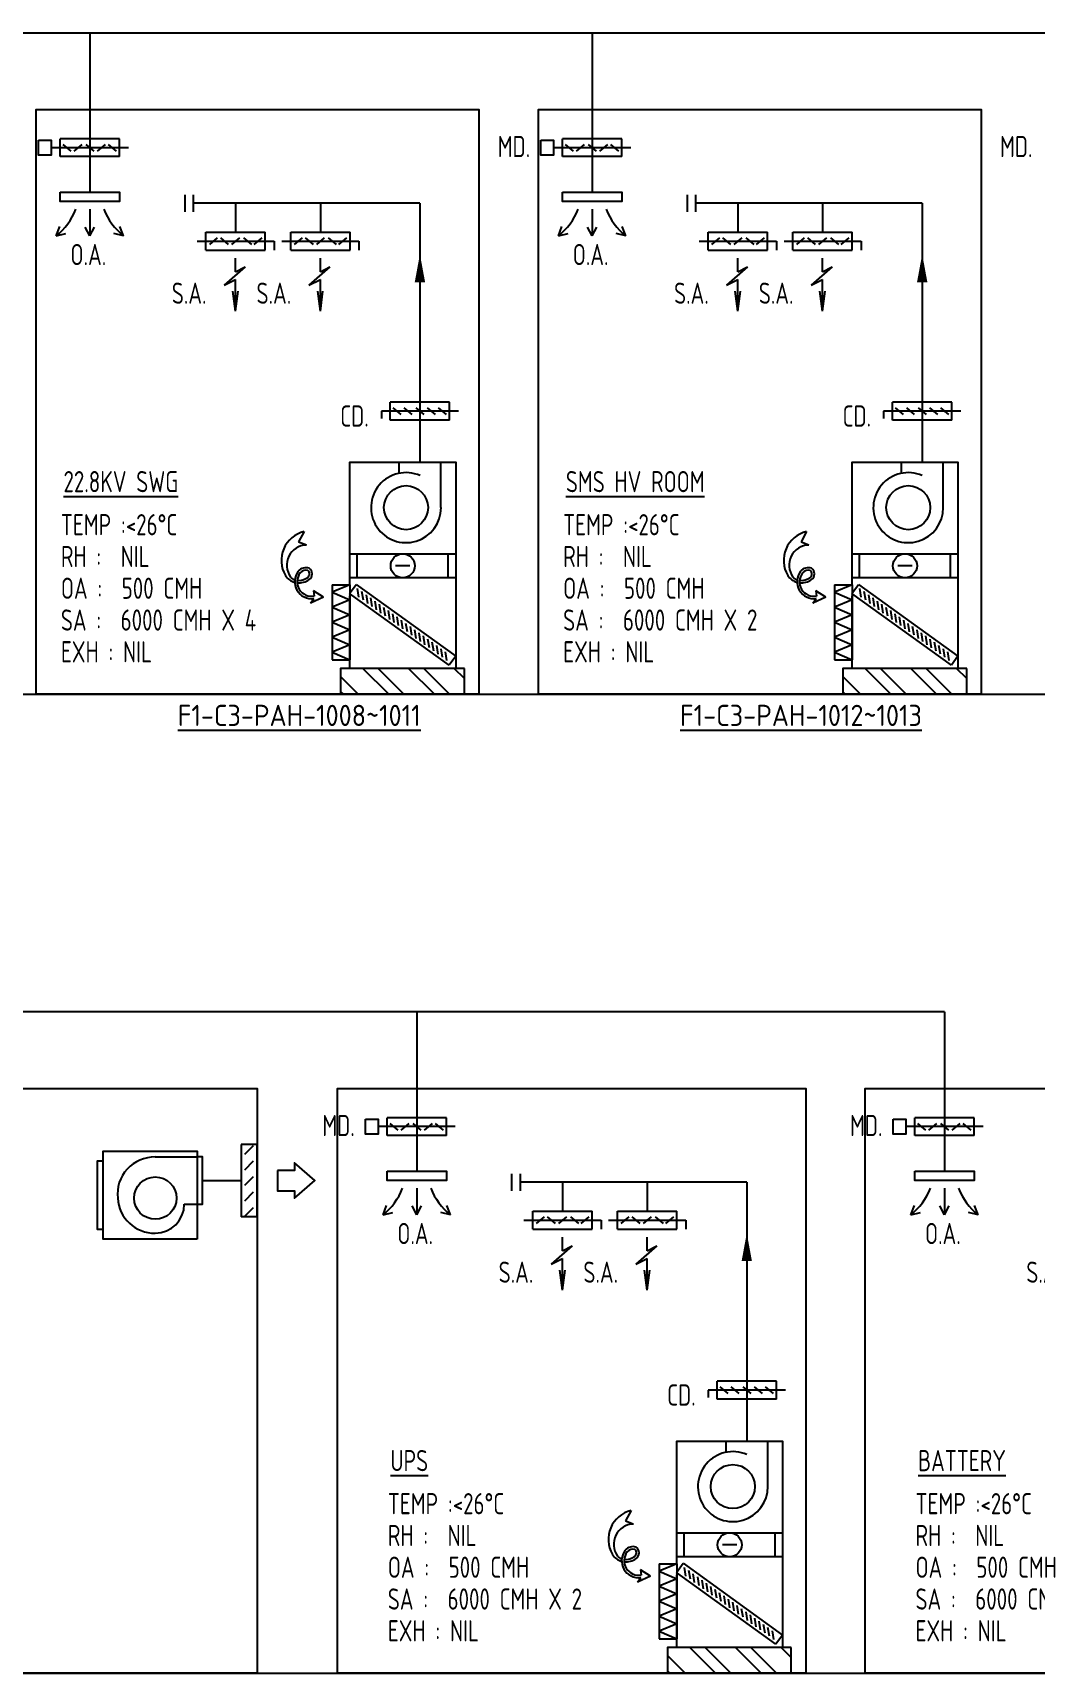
# Model space of a CAD drawing. Extents: x 41366 to 42076, y 84937 to 85507.
# Drawn here: x 41537.2 to 41655.5, y 85062 to 85255.5 of the extents above; entities that cross this region are included whole.
import ezdxf
from ezdxf.enums import TextEntityAlignment as Align

# ---------------------------------------------------------------- set-up
doc = ezdxf.new("R2010")
doc.units = 0
doc.header["$LTSCALE"] = 10
for name, color, linetype in [('ARROW', 91, 'Continuous'), ('G-ANNO-NPLT', 1, 'Continuous'), ('M-DETL-22', 22, 'Continuous'), ('M-DUCT', 6, 'Continuous'), ('M-DUCT-FLOW', 2, 'Continuous'), ('M-EQPM-FFU', 3, 'Continuous'), ('M-EXHS-DAPR', 2, 'Continuous'), ('M-EXHS-TEXT', 4, 'Continuous'), ('M-HVAC-EQPM', 22, 'Continuous'), ('M-HVAC-EQPM-TEXT', 4, 'Continuous'), ('M-HVAC-TEXT', 4, 'Continuous'), ('M-MA-DUCT', 150, 'Continuous'), ('SL', 1, 'Continuous')]:
    doc.layers.add(name, color=color, linetype=linetype)
doc.styles.add('AA-TXT', font='isocp.shx', dxfattribs={"width": 0.8, "bigfont": 'chineset.shx'})
doc.styles.add('STDTEXT', font='isocp.shx', dxfattribs={"bigfont": 'chineset.shx'})

# ---------------------------------------------------------------- blocks, each defined once
blk = doc.blocks.new('VDD')
at = {"layer": 'M-DETL-22'}
for p, q in [((-31.4, -9.4), (-44.9, -20.6)), ((-13.3, -20.6), (-26.8, -9.4)), ((-6.7, -20.6), (6.7, -9.4)), ((25.7, -20.6), (12.3, -9.4)), ((30.9, -20.6), (44.3, -9.4))]:
    blk.add_line(p, q, dxfattribs=at)
at = {"layer": 'M-DETL-22', "const_width": 1.8}
for points in [[(-39.1, -15, 1), (-37.3, -15, 1)], [(-20.9, -15, 1), (-19.1, -15, 1)], [(-0.9, -15, 1), (0.9, -15, 1)], [(18.1, -15, 1), (19.9, -15, 1)], [(36.7, -15, 1), (38.5, -15, 1)]]:
    blk.add_lwpolyline(points, format="xyb", close=True, dxfattribs=at)
at = {"layer": 'M-EXHS-DAPR'}
for p, q in [((-65, -15), (-65, 0)), ((50, 0), (-50, 0)), ((-50, 0), (-50, -30)), ((50, 0), (50, -30)), ((65, -15), (-65, -15)), ((50, -30), (-50, -30))]:
    blk.add_line(p, q, dxfattribs=at)
blk = doc.blocks.new('A$C736A3C6C')
at = {"layer": 'M-DUCT-FLOW'}
for p, q in [((0.52, 5.56), (0.92, 4.24)), ((0.92, 4.24), (1.82, 4.63)), ((7.59, 1.7), (6.25, 1.4)), ((6.25, 1.4), (6.74, 1.01)), ((7.04, 0.12), (6.92, 0.78)), ((7.59, 1.7), (7.04, 0.12))]:
    blk.add_line(p, q, dxfattribs=at)
for centre, radius, start, end in [((3.49, 3.72), 3.49, 148.2926, 255.3353), ((3.57, 2.99), 2.39, 136.7685, 260.7009), ((4.51, 1.86), 1.18, 115.8626, 185.408), ((4.51, 1.86), 0.873, 118.7221, 185.408), ((4.14, 2.12), 0.813, 349.909, 100.4542), ((2.91, 2.28), 1.75, 308.9353, 351.6708), ((4.14, 2.12), 0.506, 349.4581, 95.925), ((2.91, 2.28), 2.05, 309.7232, 351.5183), ((3.02, 2.46), 2.16, 258.9818, 296.2087), ((3.29, 1.52), 0.897, 263.2815, 301.704), ((5.33, 2.01), 2.01, 187.3911, 322.1263), ((5.34, 2.01), 1.72, 187.6123, 324.6917)]:
    blk.add_arc(centre, radius, start, end, dxfattribs=at)
blk = doc.blocks.new('A$C1683610B')
for p, q in [((0, 10.56), (0, 0)), ((-13.41, 0), (-11.99, 3.69)), ((-13.41, 0), (-9.56, 0.91)), ((0, 0), (-1.85, 3.5)), ((0, 0), (1.85, 3.5)), ((13.41, 0), (9.56, 0.91)), ((13.41, 0), (11.99, 3.69))]:
    blk.add_line(p, q)
for centre, start, end in [((-28.93, 19.67), 308.26715, 338.68378), ((28.93, 19.67), 201.31622, 231.73285)]:
    blk.add_arc(centre, 25.05, start, end)
blk = doc.blocks.new('MOI')
blk.add_lwpolyline([(44.2, 12), (44.2, -12), (24.2, -12), (24.2, -20.8), (0, 0), (24.2, 20.8), (24.2, 12)], close=True)

msp = doc.modelspace()

# ---------------------------------------------------------------- hatches: boundary and pattern name
at = {"layer": 'M-DUCT-FLOW'}
h = msp.add_hatch(dxfattribs=at)
h.set_pattern_fill('ANSI32', color=256, scale=0.4, style=0)
h.set_pattern_definition([(135, (41657.4937, 84907.006), (2.694077, 2.694077), []), (135, (41655.6977, 84907.006), (2.694077, 2.694077), [])])
h.paths.add_polyline_path([(41588.12, 85180.54), (41573.51, 85180.54), (41573.51, 85177.5), (41588.12, 85177.5)])
h = msp.add_hatch(dxfattribs=at)
h.set_pattern_fill('ANSI32', color=256, scale=0.4, style=0)
h.set_pattern_definition([(135, (41716.7665, 84907.006), (2.694077, 2.694077), []), (135, (41714.9705, 84907.006), (2.694077, 2.694077), [])])
h.paths.add_polyline_path([(41647.39, 85180.54), (41632.79, 85180.54), (41632.79, 85177.5), (41647.39, 85177.5)])
h = msp.add_hatch(dxfattribs=at)
h.set_pattern_fill('ANSI32', color=256, scale=0.4, style=0)
h.set_pattern_definition([(135, (41696.0692, 84791.5064), (2.694077, 2.694077), []), (135, (41694.273, 84791.5064), (2.694077, 2.694077), [])])
h.paths.add_polyline_path([(41626.69, 85065.04), (41612.09, 85065.04), (41612.09, 85062), (41626.69, 85062)])

# ---------------------------------------------------------------- linework, layer by layer
at = {"layer": 'ARROW'}
for points in [[(41582.87, 85226.11, 1.22, 0, 0), (41582.87, 85229.42, 0, 0, 0)], [(41642.14, 85226.11, 1.22, 0, 0), (41642.14, 85229.42, 0, 0, 0)], [(41621.44, 85110.61, 1.22, 0, 0), (41621.44, 85113.92, 0, 0, 0)]]:
    msp.add_lwpolyline(points, format="xyseb", dxfattribs=at)
at = {"layer": 'G-ANNO-NPLT'}
for p, q in [((41389.94, 85177.5), (42069.23, 85177.5)), ((41389.94, 85062), (42066.44, 85062))]:
    msp.add_line(p, q, dxfattribs=at)
at = {"layer": 'M-DETL-22'}
for p, q in [((41541.72, 85241.58), (41540.78, 85242.37)), ((41542.99, 85242.37), (41542.04, 85241.58)), ((41543.45, 85242.37), (41544.39, 85241.58)), ((41545.72, 85242.37), (41544.78, 85241.58)), ((41546.08, 85242.37), (41547.02, 85241.58)), ((41600.99, 85241.58), (41600.05, 85242.37)), ((41602.26, 85242.37), (41601.32, 85241.58)), ((41602.72, 85242.37), (41603.66, 85241.58)), ((41604.99, 85242.37), (41604.05, 85241.58)), ((41605.35, 85242.37), (41606.3, 85241.58)), ((41580.29, 85126.08), (41579.35, 85126.87)), ((41581.56, 85126.87), (41580.62, 85126.08)), ((41582.02, 85126.87), (41582.96, 85126.08)), ((41584.3, 85126.87), (41583.36, 85126.08)), ((41584.66, 85126.87), (41585.6, 85126.08)), ((41642.57, 85126.08), (41641.63, 85126.87)), ((41643.83, 85126.87), (41642.89, 85126.08)), ((41644.3, 85126.87), (41645.24, 85126.08)), ((41646.57, 85126.87), (41645.63, 85126.08)), ((41646.93, 85126.87), (41647.87, 85126.08))]:
    msp.add_line(p, q, dxfattribs=at)
at = {"layer": 'M-DETL-22', "const_width": 0.126}
for points in [[(41541.18, 85241.98, -1), (41541.31, 85241.98, -1)], [(41542.45, 85241.98, -1), (41542.58, 85241.98, -1)], [(41543.86, 85241.98, -1), (41543.98, 85241.98, -1)], [(41545.19, 85241.98, -1), (41545.31, 85241.98, -1)], [(41546.49, 85241.98, -1), (41546.61, 85241.98, -1)], [(41600.46, 85241.98, -1), (41600.58, 85241.98, -1)], [(41601.73, 85241.98, -1), (41601.85, 85241.98, -1)], [(41603.13, 85241.98, -1), (41603.25, 85241.98, -1)], [(41604.46, 85241.98, -1), (41604.59, 85241.98, -1)], [(41605.76, 85241.98, -1), (41605.89, 85241.98, -1)], [(41579.76, 85126.48, -1), (41579.89, 85126.48, -1)], [(41581.03, 85126.48, -1), (41581.15, 85126.48, -1)], [(41582.43, 85126.48, -1), (41582.56, 85126.48, -1)], [(41583.76, 85126.48, -1), (41583.89, 85126.48, -1)], [(41585.06, 85126.48, -1), (41585.19, 85126.48, -1)], [(41642.03, 85126.48, -1), (41642.16, 85126.48, -1)], [(41643.3, 85126.48, -1), (41643.43, 85126.48, -1)], [(41644.7, 85126.48, -1), (41644.83, 85126.48, -1)], [(41646.04, 85126.48, -1), (41646.16, 85126.48, -1)], [(41647.34, 85126.48, -1), (41647.46, 85126.48, -1)]]:
    msp.add_lwpolyline(points, format="xyb", close=True, dxfattribs=at)
at = {"layer": 'M-DUCT'}
for p, q in [((41555.12, 85236.42), (41555.12, 85234.42)), ((41556.12, 85236.42), (41556.12, 85234.42)), ((41614.39, 85236.42), (41614.39, 85234.42)), ((41615.39, 85236.42), (41615.39, 85234.42)), ((41582.87, 85235.42), (41556.12, 85235.42)), ((41561.12, 85235.42), (41561.12, 85232)), ((41571.12, 85235.42), (41571.12, 85232)), ((41582.87, 85235.42), (41582.87, 85204.86)), ((41642.14, 85235.42), (41615.39, 85235.42)), ((41620.39, 85235.42), (41620.39, 85232)), ((41630.39, 85235.42), (41630.39, 85232)), ((41642.14, 85235.42), (41642.14, 85204.86)), ((41557.23, 85120.12), (41561.77, 85120.12)), ((41593.69, 85120.92), (41593.69, 85118.92)), ((41594.69, 85120.92), (41594.69, 85118.92)), ((41621.44, 85119.92), (41594.69, 85119.92)), ((41599.69, 85119.92), (41599.69, 85116.5)), ((41609.69, 85119.92), (41609.69, 85116.5)), ((41621.44, 85119.92), (41621.44, 85089.36))]:
    msp.add_line(p, q, dxfattribs=at)
at = {"layer": 'M-DUCT-FLOW'}
for p, q in [((41578.32, 85210.89), (41578.32, 85210.03)), ((41587.42, 85210.89), (41578.32, 85210.89)), ((41579.37, 85209.84), (41579.37, 85211.94)), ((41586.37, 85211.94), (41579.37, 85211.94)), ((41580.67, 85210.49), (41579.73, 85211.28)), ((41580.99, 85211.28), (41581.93, 85210.49)), ((41582.4, 85211.28), (41583.34, 85210.49)), ((41583.73, 85211.28), (41584.67, 85210.49)), ((41585.03, 85211.28), (41585.97, 85210.49)), ((41586.37, 85209.84), (41586.37, 85211.94)), ((41637.59, 85210.89), (41637.59, 85210.03)), ((41646.69, 85210.89), (41637.59, 85210.89)), ((41638.64, 85209.84), (41638.64, 85211.94)), ((41645.64, 85211.94), (41638.64, 85211.94)), ((41639.94, 85210.49), (41639, 85211.28)), ((41640.27, 85211.28), (41641.21, 85210.49)), ((41641.67, 85211.28), (41642.61, 85210.49)), ((41643, 85211.28), (41643.94, 85210.49)), ((41644.3, 85211.28), (41645.24, 85210.49)), ((41645.64, 85209.84), (41645.64, 85211.94)), ((41586.37, 85209.84), (41579.37, 85209.84)), ((41645.64, 85209.84), (41638.64, 85209.84)), ((41574.59, 85180.54), (41574.59, 85189.1)), ((41633.87, 85180.54), (41633.87, 85189.1)), ((41616.89, 85095.39), (41616.89, 85094.53)), ((41625.99, 85095.39), (41616.89, 85095.39)), ((41617.94, 85094.34), (41617.94, 85096.44)), ((41624.94, 85096.44), (41617.94, 85096.44)), ((41619.24, 85094.99), (41618.3, 85095.78)), ((41619.57, 85095.78), (41620.51, 85094.99)), ((41620.97, 85095.78), (41621.91, 85094.99)), ((41622.3, 85095.78), (41623.24, 85094.99)), ((41623.61, 85095.78), (41624.55, 85094.99)), ((41624.94, 85094.34), (41624.94, 85096.44)), ((41624.94, 85094.34), (41617.94, 85094.34)), ((41613.17, 85065.04), (41613.17, 85073.6))]:
    msp.add_line(p, q, dxfattribs=at)
at = {"layer": 'M-DUCT-FLOW', "const_width": 0.126}
for points in [[(41580.13, 85210.89, -1), (41580.26, 85210.89, -1)], [(41581.4, 85210.89, -1), (41581.53, 85210.89, -1)], [(41582.8, 85210.89, -1), (41582.93, 85210.89, -1)], [(41584.14, 85210.89, -1), (41584.26, 85210.89, -1)], [(41585.44, 85210.89, -1), (41585.56, 85210.89, -1)], [(41639.41, 85210.89, -1), (41639.53, 85210.89, -1)], [(41640.67, 85210.89, -1), (41640.8, 85210.89, -1)], [(41642.08, 85210.89, -1), (41642.2, 85210.89, -1)], [(41643.41, 85210.89, -1), (41643.53, 85210.89, -1)], [(41644.71, 85210.89, -1), (41644.84, 85210.89, -1)], [(41618.71, 85095.39, -1), (41618.83, 85095.39, -1)], [(41619.98, 85095.39, -1), (41620.1, 85095.39, -1)], [(41621.38, 85095.39, -1), (41621.51, 85095.39, -1)], [(41622.71, 85095.39, -1), (41622.84, 85095.39, -1)], [(41624.01, 85095.39, -1), (41624.14, 85095.39, -1)]]:
    msp.add_lwpolyline(points, format="xyb", close=True, dxfattribs=at)
at = {"layer": 'M-DUCT-FLOW'}
for points in [[(41588.12, 85180.54), (41573.51, 85180.54), (41573.51, 85177.5), (41588.12, 85177.5)], [(41647.39, 85180.54), (41632.79, 85180.54), (41632.79, 85177.5), (41647.39, 85177.5)], [(41626.69, 85065.04), (41612.09, 85065.04), (41612.09, 85062), (41626.69, 85062)]]:
    msp.add_lwpolyline(points, close=True, dxfattribs=at)
at = {"layer": 'M-EQPM-FFU'}
for p, q in [((41563.67, 85124.39), (41561.77, 85124.39)), ((41561.77, 85124.39), (41561.77, 85115.84)), ((41563.67, 85115.84), (41563.67, 85124.39)), ((41563.67, 85115.84), (41563.67, 85124.39)), ((41563.67, 85115.84), (41561.77, 85115.84))]:
    msp.add_line(p, q, dxfattribs=at)
at = {"layer": 'M-EXHS-DAPR'}
for p, q in [((41548.47, 85241.98), (41539.37, 85241.98)), ((41547.42, 85243.03), (41540.42, 85243.03)), ((41540.42, 85240.93), (41540.42, 85243.03)), ((41547.42, 85240.93), (41547.42, 85243.03)), ((41607.74, 85241.98), (41598.64, 85241.98)), ((41606.69, 85243.03), (41599.69, 85243.03)), ((41599.69, 85240.93), (41599.69, 85243.03)), ((41606.69, 85240.93), (41606.69, 85243.03)), ((41547.42, 85240.93), (41540.42, 85240.93)), ((41606.69, 85240.93), (41599.69, 85240.93)), ((41585.99, 85127.53), (41579, 85127.53)), ((41579, 85125.43), (41579, 85127.53)), ((41585.99, 85125.43), (41585.99, 85127.53)), ((41648.27, 85127.53), (41641.27, 85127.53)), ((41641.27, 85125.43), (41641.27, 85127.53)), ((41648.27, 85125.43), (41648.27, 85127.53)), ((41587.04, 85126.48), (41577.95, 85126.48)), ((41649.32, 85126.48), (41640.22, 85126.48)), ((41585.99, 85125.43), (41579, 85125.43)), ((41648.27, 85125.43), (41641.27, 85125.43))]:
    msp.add_line(p, q, dxfattribs=at)
for points in [[(41537.87, 85242.85), (41539.37, 85242.85), (41539.37, 85241.11), (41537.87, 85241.11)], [(41597.15, 85242.85), (41598.64, 85242.85), (41598.64, 85241.11), (41597.15, 85241.11)], [(41540.42, 85236.73), (41547.42, 85236.73), (41547.42, 85235.63), (41540.42, 85235.63)], [(41599.69, 85236.73), (41606.69, 85236.73), (41606.69, 85235.63), (41599.69, 85235.63)], [(41576.45, 85127.35), (41577.95, 85127.35), (41577.95, 85125.61), (41576.45, 85125.61)], [(41638.72, 85127.35), (41640.22, 85127.35), (41640.22, 85125.61), (41638.72, 85125.61)], [(41579, 85121.23), (41585.99, 85121.23), (41585.99, 85120.13), (41579, 85120.13)], [(41641.27, 85121.23), (41648.27, 85121.23), (41648.27, 85120.13), (41641.27, 85120.13)]]:
    msp.add_lwpolyline(points, close=True, dxfattribs=at)
at = {"layer": 'M-HVAC-EQPM', "color": 1}
for p, q in [((41580.38, 85204.86), (41580.38, 85203.55)), ((41585.35, 85199.51), (41585.35, 85204.86)), ((41639.65, 85204.86), (41639.65, 85203.55)), ((41644.63, 85199.51), (41644.63, 85204.86)), ((41575.48, 85191.23), (41575.48, 85194.07)), ((41586.2, 85191.23), (41586.2, 85194.07)), ((41634.75, 85191.23), (41634.75, 85194.07)), ((41645.47, 85191.23), (41645.47, 85194.07)), ((41581.69, 85192.65), (41579.99, 85192.65)), ((41640.96, 85192.65), (41639.27, 85192.65)), ((41572.51, 85190.41), (41574.59, 85190.41)), ((41574.59, 85190.41), (41572.51, 85189.53)), ((41572.51, 85190.41), (41572.51, 85181.56)), ((41572.51, 85189.53), (41574.59, 85188.64)), ((41574.57, 85189.39), (41575.35, 85190.46)), ((41586.31, 85180.92), (41574.57, 85189.39)), ((41574.59, 85190.41), (41574.59, 85181.56)), ((41575.35, 85190.46), (41587.09, 85182)), ((41575.68, 85188.95), (41575.52, 85189.98)), ((41576.2, 85188.58), (41576.03, 85189.6)), ((41631.79, 85190.41), (41633.87, 85190.41)), ((41633.87, 85190.41), (41631.79, 85189.53)), ((41631.79, 85190.41), (41631.79, 85181.56)), ((41631.79, 85189.53), (41633.87, 85188.64)), ((41633.84, 85189.39), (41634.62, 85190.46)), ((41645.58, 85180.92), (41633.84, 85189.39)), ((41633.87, 85190.41), (41633.87, 85181.56)), ((41634.62, 85190.46), (41646.36, 85182)), ((41634.95, 85188.95), (41634.79, 85189.98)), ((41635.47, 85188.58), (41635.31, 85189.6)), ((41574.59, 85188.64), (41572.51, 85187.76)), ((41572.51, 85187.76), (41574.59, 85186.87)), ((41576.72, 85188.2), (41576.55, 85189.23)), ((41577.24, 85187.83), (41577.07, 85188.85)), ((41577.76, 85187.46), (41577.59, 85188.48)), ((41578.27, 85187.08), (41578.11, 85188.11)), ((41578.79, 85186.71), (41578.63, 85187.73)), ((41633.87, 85188.64), (41631.79, 85187.76)), ((41631.79, 85187.76), (41633.87, 85186.87)), ((41635.99, 85188.2), (41635.83, 85189.23)), ((41636.51, 85187.83), (41636.34, 85188.85)), ((41637.03, 85187.46), (41636.86, 85188.48)), ((41637.55, 85187.08), (41637.38, 85188.11)), ((41638.07, 85186.71), (41637.9, 85187.73)), ((41574.59, 85186.87), (41572.51, 85185.98)), ((41572.51, 85185.98), (41574.59, 85185.1)), ((41579.31, 85186.33), (41579.15, 85187.36)), ((41579.83, 85185.96), (41579.66, 85186.98)), ((41580.35, 85185.59), (41580.18, 85186.61)), ((41580.87, 85185.21), (41580.7, 85186.24)), ((41581.39, 85184.84), (41581.22, 85185.86)), ((41581.9, 85184.46), (41581.74, 85185.49)), ((41633.87, 85186.87), (41631.79, 85185.98)), ((41631.79, 85185.98), (41633.87, 85185.1)), ((41638.58, 85186.33), (41638.42, 85187.36)), ((41639.1, 85185.96), (41638.94, 85186.98)), ((41639.62, 85185.59), (41639.46, 85186.61)), ((41640.14, 85185.21), (41639.97, 85186.24)), ((41640.66, 85184.84), (41640.49, 85185.86)), ((41641.18, 85184.46), (41641.01, 85185.49)), ((41574.59, 85185.1), (41572.51, 85184.21)), ((41572.51, 85184.21), (41574.59, 85183.33)), ((41582.42, 85184.09), (41582.26, 85185.11)), ((41582.94, 85183.72), (41582.78, 85184.74)), ((41583.46, 85183.34), (41583.29, 85184.37)), ((41583.98, 85182.97), (41583.81, 85183.99)), ((41584.5, 85182.59), (41584.33, 85183.62)), ((41633.87, 85185.1), (41631.79, 85184.21)), ((41631.79, 85184.21), (41633.87, 85183.33)), ((41641.7, 85184.09), (41641.53, 85185.11)), ((41642.21, 85183.72), (41642.05, 85184.74)), ((41642.73, 85183.34), (41642.57, 85184.37)), ((41643.25, 85182.97), (41643.08, 85183.99)), ((41643.77, 85182.59), (41643.6, 85183.62)), ((41574.59, 85183.33), (41572.51, 85182.44)), ((41572.51, 85182.44), (41574.59, 85181.56)), ((41585.02, 85182.22), (41584.85, 85183.24)), ((41585.53, 85181.85), (41585.37, 85182.87)), ((41586.05, 85181.47), (41585.89, 85182.5)), ((41587.09, 85182), (41586.31, 85180.92)), ((41633.87, 85183.33), (41631.79, 85182.44)), ((41631.79, 85182.44), (41633.87, 85181.56)), ((41644.29, 85182.22), (41644.12, 85183.24)), ((41644.81, 85181.85), (41644.64, 85182.87)), ((41645.33, 85181.47), (41645.16, 85182.5)), ((41646.36, 85182), (41645.58, 85180.92)), ((41572.51, 85181.56), (41574.59, 85181.56)), ((41631.79, 85181.56), (41633.87, 85181.56)), ((41562.2, 85123.22), (41563.24, 85124.26)), ((41551.64, 85122.9), (41556.58, 85122.9)), ((41556.58, 85122.9), (41556.58, 85117.33)), ((41562.2, 85121.39), (41563.24, 85122.44)), ((41562.2, 85119.56), (41563.24, 85120.61)), ((41562.2, 85117.74), (41563.24, 85118.78)), ((41555.06, 85117.33), (41556.58, 85117.33)), ((41562.2, 85115.91), (41563.24, 85116.96)), ((41618.96, 85089.36), (41618.96, 85088.05)), ((41623.93, 85084.01), (41623.93, 85089.36)), ((41614.05, 85075.73), (41614.05, 85078.57)), ((41620.26, 85077.15), (41618.57, 85077.15)), ((41624.78, 85075.73), (41624.78, 85078.57)), ((41611.09, 85074.91), (41613.17, 85074.91)), ((41613.17, 85074.91), (41611.09, 85074.03)), ((41611.09, 85074.91), (41611.09, 85066.06)), ((41611.09, 85074.03), (41613.17, 85073.14)), ((41613.15, 85073.89), (41613.92, 85074.96)), ((41624.88, 85065.42), (41613.15, 85073.89)), ((41613.17, 85074.91), (41613.17, 85066.06)), ((41613.92, 85074.96), (41625.66, 85066.5)), ((41614.26, 85073.45), (41614.09, 85074.48)), ((41614.78, 85073.08), (41614.61, 85074.1)), ((41615.29, 85072.7), (41615.13, 85073.73)), ((41615.81, 85072.33), (41615.65, 85073.35)), ((41613.17, 85073.14), (41611.09, 85072.26)), ((41611.09, 85072.26), (41613.17, 85071.37)), ((41613.17, 85071.37), (41611.09, 85070.49)), ((41616.33, 85071.96), (41616.16, 85072.98)), ((41616.85, 85071.58), (41616.68, 85072.61)), ((41617.37, 85071.21), (41617.2, 85072.23)), ((41617.89, 85070.84), (41617.72, 85071.86)), ((41618.4, 85070.46), (41618.24, 85071.48)), ((41611.09, 85070.49), (41613.17, 85069.6)), ((41613.17, 85069.6), (41611.09, 85068.71)), ((41618.92, 85070.09), (41618.76, 85071.11)), ((41619.44, 85069.71), (41619.28, 85070.74)), ((41619.96, 85069.34), (41619.79, 85070.36)), ((41620.48, 85068.97), (41620.31, 85069.99)), ((41621, 85068.59), (41620.83, 85069.61)), ((41611.09, 85068.71), (41613.17, 85067.83)), ((41613.17, 85067.83), (41611.09, 85066.94)), ((41621.52, 85068.22), (41621.35, 85069.24)), ((41622.03, 85067.84), (41621.87, 85068.87)), ((41622.55, 85067.47), (41622.39, 85068.49)), ((41623.07, 85067.1), (41622.91, 85068.12)), ((41623.59, 85066.72), (41623.42, 85067.75)), ((41611.09, 85066.94), (41613.17, 85066.06)), ((41611.09, 85066.06), (41613.17, 85066.06)), ((41624.11, 85066.35), (41623.94, 85067.37)), ((41624.63, 85065.97), (41624.46, 85067)), ((41625.66, 85066.5), (41624.88, 85065.42))]:
    msp.add_line(p, q, dxfattribs=at)
at = {"layer": 'M-HVAC-EQPM'}
for points in [[(41585.35, 85204.86), (41587.09, 85204.86), (41587.09, 85180.54), (41574.59, 85180.54), (41574.59, 85180.54)], [(41574.59, 85190.41), (41574.59, 85204.86), (41580.38, 85204.86)], [(41644.63, 85204.86), (41646.36, 85204.86), (41646.36, 85180.54), (41633.87, 85180.54), (41633.87, 85180.54)], [(41633.87, 85190.41), (41633.87, 85204.86), (41639.65, 85204.86)], [(41545.48, 85114.33), (41544.83, 85114.33), (41544.83, 85122.46), (41545.48, 85122.46)], [(41556.58, 85117.33), (41557.23, 85117.33), (41557.23, 85122.9), (41556.58, 85122.9)], [(41623.93, 85089.36), (41625.66, 85089.36), (41625.66, 85065.04), (41613.17, 85065.04), (41613.17, 85065.04)], [(41613.17, 85074.91), (41613.17, 85089.36), (41618.96, 85089.36)]]:
    msp.add_lwpolyline(points, dxfattribs=at)
at = {"layer": 'M-HVAC-EQPM', "color": 1}
for points in [[(41580.38, 85204.86), (41585.35, 85204.86)], [(41639.65, 85204.86), (41644.63, 85204.86)], [(41618.96, 85089.36), (41623.93, 85089.36)]]:
    msp.add_lwpolyline(points, dxfattribs=at)
for points in [[(41587.09, 85191.23), (41574.59, 85191.23), (41574.59, 85194.07), (41587.09, 85194.07)], [(41646.36, 85191.23), (41633.87, 85191.23), (41633.87, 85194.07), (41646.36, 85194.07)], [(41625.66, 85075.73), (41613.17, 85075.73), (41613.17, 85078.57), (41625.66, 85078.57)]]:
    msp.add_lwpolyline(points, close=True, dxfattribs=at)
at = {"layer": 'M-HVAC-EQPM'}
msp.add_lwpolyline([(41556.58, 85113.2), (41545.48, 85113.2), (41545.48, 85123.59), (41556.58, 85123.59)], close=True, dxfattribs=at)
at = {"layer": 'M-HVAC-EQPM', "color": 1}
for centre, radius in [((41581.23, 85199.51), 2.6), ((41640.5, 85199.51), 2.6), ((41580.84, 85192.65), 1.42), ((41640.11, 85192.65), 1.42), ((41551.64, 85118.05), 2.5), ((41619.8, 85084.01), 2.6), ((41619.42, 85077.15), 1.42)]:
    msp.add_circle(centre, radius, dxfattribs=at)
for centre, radius, start, end in [((41581.23, 85199.51), 4.13, 66.422, 0), ((41640.5, 85199.51), 4.13, 66.422, 0), ((41551.56, 85118.52), 4.38, 89.0414, 186.2437), ((41551.57, 85118.27), 4.36, 182.8892, 270.9291), ((41551.64, 85117.33), 3.42, 270, 0), ((41619.8, 85084.01), 4.13, 66.422, 0)]:
    msp.add_arc(centre, radius, start, end, dxfattribs=at)
at = {"layer": 'M-HVAC-TEXT'}
for p, q in [((41561.12, 85227.34), (41561.12, 85228.96)), ((41571.12, 85227.34), (41571.12, 85228.96)), ((41620.39, 85227.34), (41620.39, 85228.96)), ((41630.39, 85227.34), (41630.39, 85228.96)), ((41562.25, 85227.93), (41559.76, 85225.77)), ((41559.76, 85225.77), (41561.12, 85226.41)), ((41561.12, 85227.34), (41562.25, 85227.93)), ((41561.12, 85222.69), (41561.12, 85226.41)), ((41572.25, 85227.93), (41569.76, 85225.77)), ((41569.76, 85225.77), (41571.12, 85226.41)), ((41571.12, 85227.34), (41572.25, 85227.93)), ((41571.12, 85222.69), (41571.12, 85226.41)), ((41621.52, 85227.93), (41619.03, 85225.77)), ((41619.03, 85225.77), (41620.39, 85226.41)), ((41620.39, 85227.34), (41621.52, 85227.93)), ((41620.39, 85222.69), (41620.39, 85226.41)), ((41631.52, 85227.93), (41629.03, 85225.77)), ((41629.03, 85225.77), (41630.39, 85226.41)), ((41630.39, 85227.34), (41631.52, 85227.93)), ((41630.39, 85222.69), (41630.39, 85226.41)), ((41561.12, 85222.69), (41560.81, 85225.04)), ((41561.12, 85222.69), (41561.42, 85225.04)), ((41571.12, 85222.69), (41570.81, 85225.04)), ((41571.12, 85222.69), (41571.42, 85225.04)), ((41620.39, 85222.69), (41620.08, 85225.04)), ((41620.39, 85222.69), (41620.7, 85225.04)), ((41630.39, 85222.69), (41630.08, 85225.04)), ((41630.39, 85222.69), (41630.7, 85225.04)), ((41600.82, 85112.43), (41598.34, 85110.27)), ((41599.69, 85111.84), (41599.69, 85113.46)), ((41599.69, 85111.84), (41600.82, 85112.43)), ((41610.82, 85112.43), (41608.34, 85110.27)), ((41609.69, 85111.84), (41609.69, 85113.46)), ((41609.69, 85111.84), (41610.82, 85112.43)), ((41598.34, 85110.27), (41599.69, 85110.91)), ((41599.69, 85107.19), (41599.69, 85110.91)), ((41608.34, 85110.27), (41609.69, 85110.91)), ((41609.69, 85107.19), (41609.69, 85110.91)), ((41599.69, 85107.19), (41599.38, 85109.54)), ((41599.69, 85107.19), (41600, 85109.54)), ((41609.69, 85107.19), (41609.38, 85109.54)), ((41609.69, 85107.19), (41610, 85109.54))]:
    msp.add_line(p, q, dxfattribs=at)
at = {"layer": 'M-MA-DUCT'}
for p, q in [((41394.76, 85255.53), (41912.46, 85255.53)), ((41543.92, 85255.53), (41543.92, 85236.73)), ((41603.19, 85255.53), (41603.19, 85236.73)), ((41644.77, 85140.03), (41394.76, 85140.03)), ((41582.49, 85140.03), (41582.49, 85121.23)), ((41644.77, 85140.03), (41644.77, 85121.23))]:
    msp.add_line(p, q, dxfattribs=at)
at = {"layer": 'SL'}
for points in [[(41537.58, 85246.5), (41537.58, 85246.5), (41589.82, 85246.5), (41589.82, 85177.5), (41537.58, 85177.5), (41537.58, 85246.5)], [(41596.85, 85246.5), (41596.85, 85246.5), (41649.09, 85246.5), (41649.09, 85177.5), (41596.85, 85177.5), (41596.85, 85246.5)], [(41483.26, 85131), (41483.26, 85131), (41563.67, 85131), (41563.67, 85062), (41483.26, 85062), (41483.26, 85131)], [(41573.15, 85131), (41573.15, 85131), (41628.39, 85131), (41628.39, 85062), (41573.15, 85062), (41573.15, 85131)], [(41635.42, 85131), (41635.42, 85131), (41690.66, 85131), (41690.66, 85062), (41635.42, 85062), (41635.42, 85131)]]:
    msp.add_lwpolyline(points, dxfattribs=at)

# ---------------------------------------------------------------- block references
at = {"layer": 'M-DUCT', "xscale": 0.07000000000016371, "yscale": 0.07000000000016371, "zscale": 0.07000000000016371, "rotation": 180}
for p in [(41561.12, 85229.9), (41571.12, 85229.9), (41620.39, 85229.9), (41630.39, 85229.9), (41599.69, 85114.4), (41609.69, 85114.4)]:
    msp.add_blockref('VDD', p, dxfattribs=at)
at = {"layer": 'M-DUCT', "rotation": 315.0127901287279}
for p in [(41564.91, 85193.12), (41624.19, 85193.12), (41603.49, 85077.62)]:
    msp.add_blockref('A$C736A3C6C', p, dxfattribs=at)
at = {"layer": 'M-EQPM-FFU', "xscale": -0.09999999999990905, "yscale": 0.09999999999990905, "zscale": 0.09999999999990905}
msp.add_blockref('MOI', (41570.48, 85120.12), dxfattribs=at)
at = {"layer": 'M-HVAC-TEXT', "xscale": 0.2965592208008729, "yscale": 0.2965592208008729, "zscale": 0.2965592208008729}
for p in [(41543.92, 85231.58), (41603.19, 85231.58), (41582.49, 85116.09), (41644.77, 85116.09)]:
    msp.add_blockref('A$C1683610B', p, dxfattribs=at)

# ---------------------------------------------------------------- texts
at = {"layer": 'M-EXHS-TEXT', "linetype": 'Continuous', "width": 0.8}
for s, style, p in [('MD.', 'STDTEXT', (41592.05, 85242.11)), ('MD.', 'STDTEXT', (41651.32, 85242.11)), ('O.A.', 'STDTEXT', (41541.63, 85229.37)), ('O.A.', 'STDTEXT', (41600.9, 85229.37)), ('S.A.', 'AA-TXT', (41553.59, 85224.81)), ('S.A.', 'AA-TXT', (41563.59, 85224.81)), ('S.A.', 'AA-TXT', (41612.86, 85224.81)), ('S.A.', 'AA-TXT', (41622.86, 85224.81)), ('%%U22.8KV SWG', 'AA-TXT', (41540.81, 85202.58)), ('%%USMS HV ROOM', 'AA-TXT', (41600.09, 85202.58)), ('TEMP :<26%%DC', 'AA-TXT', (41540.5, 85197.5)), ('TEMP :<26%%DC', 'AA-TXT', (41599.77, 85197.5)), ('RH :  NIL', 'AA-TXT', (41540.5, 85193.75)), ('RH :  NIL', 'AA-TXT', (41599.77, 85193.75)), ('OA :  500 CMH', 'AA-TXT', (41540.5, 85190)), ('OA :  500 CMH', 'AA-TXT', (41599.77, 85190)), ('SA :  6000 CMH X 4', 'AA-TXT', (41540.5, 85186.25)), ('SA :  6000 CMH X 2', 'AA-TXT', (41599.77, 85186.25)), ('EXH : NIL', 'AA-TXT', (41540.5, 85182.5)), ('EXH : NIL', 'AA-TXT', (41599.77, 85182.5)), ('MD.', 'STDTEXT', (41571.35, 85126.61)), ('MD.', 'STDTEXT', (41633.62, 85126.61)), ('O.A.', 'STDTEXT', (41580.2, 85113.87)), ('O.A.', 'STDTEXT', (41642.47, 85113.87)), ('S.A.', 'AA-TXT', (41592.16, 85109.31)), ('S.A.', 'AA-TXT', (41602.16, 85109.31)), ('S.A.', 'AA-TXT', (41654.43, 85109.31)), ('%%UUPS', 'AA-TXT', (41579.39, 85087.08)), ('%%UBATTERY', 'AA-TXT', (41641.66, 85087.08)), ('TEMP :<26%%DC', 'AA-TXT', (41579.08, 85082)), ('TEMP :<26%%DC', 'AA-TXT', (41641.35, 85082)), ('RH :  NIL', 'AA-TXT', (41579.08, 85078.25)), ('RH :  NIL', 'AA-TXT', (41641.35, 85078.25)), ('OA :  500 CMH', 'AA-TXT', (41579.08, 85074.5)), ('OA :  500 CMH', 'AA-TXT', (41641.35, 85074.5)), ('SA :  6000 CMH X 2', 'AA-TXT', (41579.08, 85070.75)), ('SA :  6000 CMH X 2', 'AA-TXT', (41641.35, 85070.75)), ('EXH : NIL', 'AA-TXT', (41579.08, 85067)), ('EXH : NIL', 'AA-TXT', (41641.35, 85067))]:
    msp.add_text(s, height=2.5, dxfattribs=dict(at, style=style)).set_placement(p, align=Align.MIDDLE_LEFT)
at = {"layer": 'M-EXHS-TEXT', "linetype": 'Continuous', "style": 'AA-TXT', "width": 0.8}
for p in [(41576.83, 85210.32), (41636.11, 85210.32), (41615.41, 85094.82)]:
    msp.add_text('CD.', height=2.5, dxfattribs=at).set_placement(p, align=Align.MIDDLE_RIGHT)
at = {"layer": 'M-HVAC-EQPM-TEXT', "style": 'AA-TXT'}
for s, p in [('%%UF1-C3-PAH-1008~1011', (41554.29, 85175)), ('%%UF1-C3-PAH-1012~1013', (41613.56, 85175))]:
    msp.add_text(s, height=2.5, dxfattribs=at).set_placement(p, align=Align.MIDDLE_LEFT)

doc.saveas('drawing.dxf')
